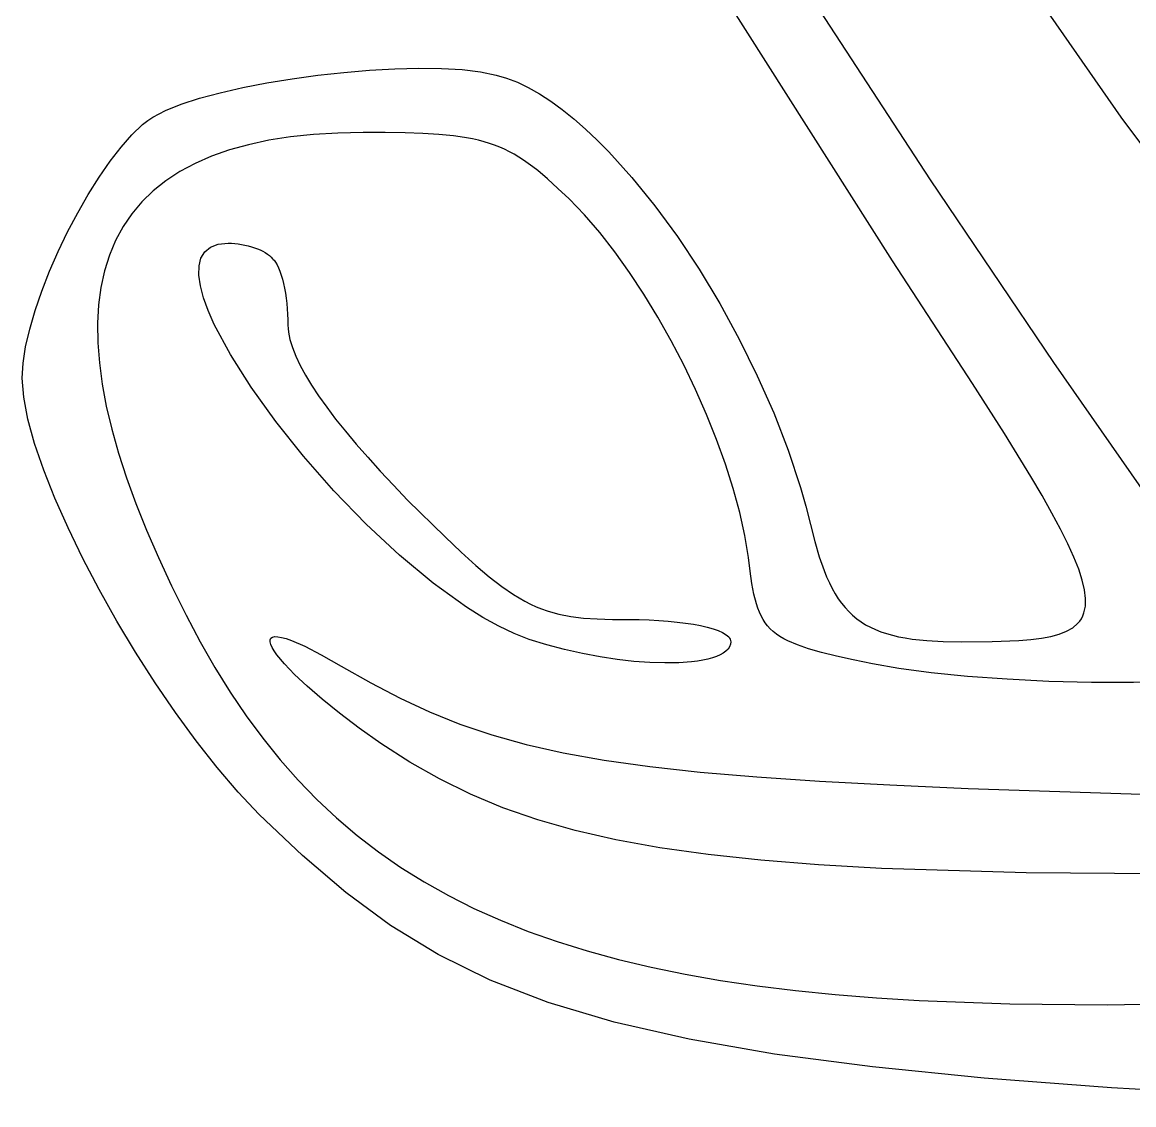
# Model space of a CAD drawing. Extents: x 0.98 to 7.44, y -5.29 to -1.05.
# Drawn here: x 6.3903 to 6.46, y -2.0941 to -2.0261 of the extents above; entities that cross this region are included whole.
import ezdxf

# ---------------------------------------------------------------- set-up
doc = ezdxf.new("R2010")
doc.units = 0
doc.header["$MEASUREMENT"] = 0
doc.layers.add('BLACK', color=7, linetype='CONTINUOUS')

msp = doc.modelspace()

# ---------------------------------------------------------------- linework, layer by layer
at = {"layer": 'BLACK', "linetype": 'CONTINUOUS'}
for p, q in [((6.44489, -2.041107), (6.431954, -2.020711)), ((6.459248, -2.032079), (6.452059, -2.021787)), ((6.439988, -2.02487), (6.44726, -2.036008)), ((6.407232, -2.029679), (6.408848, -2.029458)), ((6.408848, -2.029458), (6.410478, -2.029277)), ((6.410478, -2.029277), (6.412094, -2.02914)), ((6.412094, -2.02914), (6.413671, -2.029051)), ((6.413671, -2.029051), (6.415181, -2.029013)), ((6.415181, -2.029013), (6.416598, -2.029029)), ((6.416598, -2.029029), (6.417896, -2.029104)), ((6.417896, -2.029104), (6.419049, -2.029239)), ((6.419049, -2.029239), (6.420029, -2.02944)), ((6.420029, -2.02944), (6.420688, -2.029633)), ((6.402724, -2.030553), (6.404143, -2.030231)), ((6.404143, -2.030231), (6.405654, -2.029938)), ((6.405654, -2.029938), (6.407232, -2.029679)), ((6.420688, -2.029633), (6.421363, -2.029897)), ((6.421363, -2.029897), (6.422051, -2.03023)), ((6.422051, -2.03023), (6.422751, -2.030629)), ((6.400269, -2.031276), (6.401424, -2.030903)), ((6.401424, -2.030903), (6.402724, -2.030553)), ((6.422751, -2.030629), (6.42346, -2.031091)), ((6.398501, -2.032079), (6.399286, -2.03167)), ((6.399286, -2.03167), (6.400269, -2.031276)), ((6.42346, -2.031091), (6.424178, -2.031614)), ((6.424178, -2.031614), (6.424902, -2.032194)), ((6.39786, -2.032555), (6.398184, -2.032296)), ((6.398184, -2.032296), (6.398501, -2.032079)), ((6.424902, -2.032194), (6.42563, -2.03283)), ((6.466534, -2.041903), (6.459248, -2.032079)), ((6.397192, -2.033188), (6.39786, -2.032555)), ((6.411696, -2.033051), (6.410095, -2.033082)), ((6.41308, -2.033057), (6.411696, -2.033051)), ((6.414324, -2.033077), (6.41308, -2.033057)), ((6.42563, -2.03283), (6.426361, -2.033518)), ((6.396507, -2.033961), (6.397192, -2.033188)), ((6.405778, -2.033538), (6.4045, -2.033811)), ((6.407136, -2.033325), (6.405778, -2.033538)), ((6.408576, -2.033173), (6.407136, -2.033325)), ((6.410095, -2.033082), (6.408576, -2.033173)), ((6.415443, -2.033115), (6.414324, -2.033077)), ((6.416448, -2.033175), (6.415443, -2.033115)), ((6.417355, -2.033262), (6.416448, -2.033175)), ((6.417775, -2.033318), (6.417355, -2.033262)), ((6.418175, -2.033381), (6.417775, -2.033318)), ((6.418557, -2.033453), (6.418175, -2.033381)), ((6.418923, -2.033535), (6.418557, -2.033453)), ((6.419274, -2.033626), (6.418923, -2.033535)), ((6.419612, -2.033728), (6.419274, -2.033626)), ((6.419939, -2.033841), (6.419612, -2.033728)), ((6.426361, -2.033518), (6.427093, -2.034256)), ((6.395814, -2.034855), (6.396507, -2.033961)), ((6.403303, -2.034144), (6.402187, -2.034537)), ((6.4045, -2.033811), (6.403303, -2.034144)), ((6.420256, -2.033966), (6.419939, -2.033841)), ((6.420565, -2.034103), (6.420256, -2.033966)), ((6.420867, -2.034252), (6.420565, -2.034103)), ((6.421165, -2.034414), (6.420867, -2.034252)), ((6.42146, -2.03459), (6.421165, -2.034414)), ((6.427093, -2.034256), (6.428552, -2.035871)), ((6.395124, -2.035852), (6.395814, -2.034855)), ((6.401151, -2.034989), (6.400196, -2.035502)), ((6.402187, -2.034537), (6.401151, -2.034989)), ((6.421753, -2.03478), (6.42146, -2.03459)), ((6.422047, -2.034985), (6.421753, -2.03478)), ((6.422343, -2.035205), (6.422047, -2.034985)), ((6.394444, -2.036935), (6.395124, -2.035852)), ((6.400196, -2.035502), (6.399322, -2.036073)), ((6.422643, -2.035441), (6.422343, -2.035205)), ((6.42326, -2.035962), (6.422643, -2.035441)), ((6.399322, -2.036073), (6.398529, -2.036704)), ((6.423912, -2.036553), (6.42326, -2.035962)), ((6.424612, -2.037218), (6.423912, -2.036553)), ((6.428552, -2.035871), (6.429993, -2.037652)), ((6.44726, -2.036008), (6.455002, -2.047479)), ((6.393784, -2.038085), (6.394444, -2.036935)), ((6.398529, -2.036704), (6.397816, -2.037395)), ((6.425575, -2.038215), (6.424612, -2.037218)), ((6.397816, -2.037395), (6.397185, -2.038144)), ((6.429993, -2.037652), (6.4314, -2.039579)), ((6.393154, -2.039284), (6.393784, -2.038085)), ((6.397185, -2.038144), (6.396634, -2.038951)), ((6.426531, -2.039324), (6.425575, -2.038215)), ((6.392563, -2.040514), (6.393154, -2.039284)), ((6.396634, -2.038951), (6.396164, -2.039818)), ((6.427475, -2.040532), (6.426531, -2.039324)), ((6.396164, -2.039818), (6.395775, -2.040742)), ((6.402602, -2.040058), (6.403223, -2.039996)), ((6.403223, -2.039996), (6.403433, -2.040001)), ((6.403433, -2.040001), (6.403645, -2.040015)), ((6.403645, -2.040015), (6.403857, -2.040038)), ((6.403857, -2.040038), (6.404068, -2.04007)), ((6.4314, -2.039579), (6.432761, -2.04163)), ((6.392021, -2.041757), (6.392563, -2.040514)), ((6.395775, -2.040742), (6.395468, -2.041725)), ((6.401517, -2.040927), (6.401754, -2.040531)), ((6.401754, -2.040531), (6.402114, -2.040238)), ((6.402114, -2.040238), (6.402602, -2.040058)), ((6.404068, -2.04007), (6.404276, -2.040109)), ((6.404276, -2.040109), (6.404481, -2.040157)), ((6.404481, -2.040157), (6.40468, -2.040212)), ((6.40468, -2.040212), (6.404873, -2.040274)), ((6.404873, -2.040274), (6.405057, -2.040342)), ((6.405057, -2.040342), (6.405232, -2.040416)), ((6.405232, -2.040416), (6.405396, -2.040496)), ((6.405396, -2.040496), (6.405548, -2.040582)), ((6.405548, -2.040582), (6.405685, -2.040672)), ((6.405685, -2.040672), (6.405808, -2.040767)), ((6.428401, -2.041827), (6.427475, -2.040532)), ((6.401388, -2.042004), (6.401397, -2.041421)), ((6.401397, -2.041421), (6.401517, -2.040927)), ((6.405808, -2.040767), (6.405914, -2.040866)), ((6.405914, -2.040866), (6.406001, -2.040968)), ((6.406001, -2.040968), (6.406053, -2.041011)), ((6.406053, -2.041011), (6.406104, -2.041064)), ((6.406104, -2.041064), (6.406154, -2.041124)), ((6.406154, -2.041124), (6.406202, -2.041193)), ((6.406202, -2.041193), (6.406297, -2.041353)), ((6.406297, -2.041353), (6.406387, -2.041541)), ((6.449917, -2.048793), (6.44489, -2.041107)), ((6.391536, -2.042994), (6.392021, -2.041757)), ((6.395468, -2.041725), (6.395241, -2.042766)), ((6.401485, -2.04267), (6.401388, -2.042004)), ((6.406387, -2.041541), (6.406473, -2.041755)), ((6.406473, -2.041755), (6.406553, -2.041993)), ((6.406553, -2.041993), (6.406627, -2.042253)), ((6.429303, -2.043197), (6.428401, -2.041827)), ((6.432761, -2.04163), (6.43406, -2.043782)), ((6.395241, -2.042766), (6.395095, -2.043865)), ((6.401683, -2.043412), (6.401485, -2.04267)), ((6.406627, -2.042253), (6.406696, -2.04253)), ((6.406696, -2.04253), (6.406757, -2.042825)), ((6.406757, -2.042825), (6.406812, -2.043133)), ((6.391118, -2.044208), (6.391536, -2.042994)), ((6.401975, -2.044221), (6.401683, -2.043412)), ((6.406812, -2.043133), (6.40686, -2.043452)), ((6.40686, -2.043452), (6.4069, -2.043781)), ((6.430174, -2.04463), (6.429303, -2.043197)), ((6.390777, -2.045381), (6.391118, -2.044208)), ((6.395095, -2.043865), (6.39503, -2.045021)), ((6.402356, -2.045091), (6.401975, -2.044221)), ((6.4069, -2.043781), (6.406931, -2.044115)), ((6.406931, -2.044115), (6.406954, -2.044454)), ((6.43406, -2.043782), (6.435283, -2.046015)), ((6.406954, -2.044454), (6.406969, -2.044795)), ((6.406969, -2.044795), (6.406973, -2.045135)), ((6.431008, -2.046113), (6.430174, -2.04463)), ((6.390522, -2.046493), (6.390777, -2.045381)), ((6.39503, -2.045021), (6.395047, -2.046235)), ((6.403365, -2.046983), (6.402356, -2.045091)), ((6.406973, -2.045135), (6.406981, -2.045347)), ((6.406981, -2.045347), (6.407004, -2.045569)), ((6.407004, -2.045569), (6.407043, -2.0458)), ((6.395047, -2.046235), (6.395144, -2.047506)), ((6.407043, -2.0458), (6.407096, -2.046039)), ((6.407096, -2.046039), (6.407249, -2.046544)), ((6.4318, -2.047635), (6.431008, -2.046113)), ((6.435283, -2.046015), (6.436416, -2.048307)), ((6.390362, -2.047529), (6.390522, -2.046493)), ((6.404664, -2.049031), (6.403365, -2.046983)), ((6.407249, -2.046544), (6.407462, -2.047083)), ((6.390307, -2.048468), (6.390362, -2.047529)), ((6.395144, -2.047506), (6.395323, -2.048834)), ((6.407462, -2.047083), (6.407734, -2.047657)), ((6.407734, -2.047657), (6.408065, -2.048265)), ((6.432543, -2.049182), (6.4318, -2.047635)), ((6.455002, -2.047479), (6.463223, -2.059301)), ((6.408065, -2.048265), (6.408454, -2.048905)), ((6.436416, -2.048307), (6.437443, -2.050637)), ((6.390397, -2.04966), (6.390307, -2.048468)), ((6.395323, -2.048834), (6.395582, -2.050219)), ((6.406209, -2.051176), (6.404664, -2.049031)), ((6.408454, -2.048905), (6.4089, -2.049579)), ((6.451913, -2.051924), (6.449917, -2.048793)), ((6.39066, -2.051034), (6.390397, -2.04966)), ((6.4089, -2.049579), (6.409404, -2.050285)), ((6.43323, -2.050743), (6.432543, -2.049182)), ((6.395582, -2.050219), (6.395923, -2.051661)), ((6.409404, -2.050285), (6.409964, -2.051024)), ((6.391083, -2.052564), (6.39066, -2.051034)), ((6.407957, -2.053361), (6.406209, -2.051176)), ((6.409964, -2.051024), (6.41058, -2.051794)), ((6.433857, -2.052306), (6.43323, -2.050743)), ((6.437443, -2.050637), (6.438351, -2.052982)), ((6.395923, -2.051661), (6.396345, -2.05316)), ((6.41058, -2.051794), (6.411251, -2.052596)), ((6.391652, -2.054228), (6.391083, -2.052564)), ((6.411251, -2.052596), (6.411976, -2.053428)), ((6.434417, -2.053859), (6.433857, -2.052306)), ((6.453571, -2.054625), (6.451913, -2.051924)), ((6.396345, -2.05316), (6.396849, -2.054715)), ((6.438351, -2.052982), (6.439125, -2.055322)), ((6.409861, -2.055526), (6.407957, -2.053361)), ((6.411976, -2.053428), (6.412755, -2.054291)), ((6.434903, -2.055388), (6.434417, -2.053859)), ((6.392355, -2.056), (6.391652, -2.054228)), ((6.412755, -2.054291), (6.413588, -2.055184)), ((6.454275, -2.055823), (6.453571, -2.054625)), ((6.396849, -2.054715), (6.397433, -2.056326)), ((6.413588, -2.055184), (6.414473, -2.056107)), ((6.439125, -2.055322), (6.439458, -2.056483)), ((6.393178, -2.057858), (6.392355, -2.056)), ((6.411879, -2.057614), (6.409861, -2.055526)), ((6.43531, -2.056883), (6.434903, -2.055388)), ((6.454896, -2.056925), (6.454275, -2.055823)), ((6.397433, -2.056326), (6.398099, -2.057993)), ((6.414473, -2.056107), (6.416825, -2.058423)), ((6.439458, -2.056483), (6.439751, -2.057635)), ((6.435632, -2.05833), (6.43531, -2.056883)), ((6.455437, -2.057936), (6.454896, -2.056925)), ((6.394108, -2.059776), (6.393178, -2.057858)), ((6.398099, -2.057993), (6.398846, -2.059716)), ((6.413966, -2.059566), (6.411879, -2.057614)), ((6.439751, -2.057635), (6.440017, -2.058702)), ((6.455896, -2.058858), (6.455437, -2.057936)), ((6.416825, -2.058423), (6.417834, -2.059378)), ((6.435862, -2.059718), (6.435632, -2.05833)), ((6.440017, -2.058702), (6.440299, -2.059666)), ((6.456275, -2.059697), (6.455896, -2.058858)), ((6.416076, -2.061325), (6.413966, -2.059566)), ((6.417834, -2.059378), (6.418753, -2.060208)), ((6.395133, -2.061732), (6.394108, -2.059776)), ((6.398846, -2.059716), (6.399675, -2.061495)), ((6.418753, -2.060208), (6.419597, -2.060924)), ((6.435966, -2.060579), (6.435862, -2.059718)), ((6.440299, -2.059666), (6.440603, -2.060532)), ((6.456575, -2.060456), (6.456275, -2.059697)), ((6.419597, -2.060924), (6.420382, -2.061532)), ((6.436077, -2.061343), (6.435966, -2.060579)), ((6.440603, -2.060532), (6.440765, -2.060929)), ((6.440765, -2.060929), (6.440934, -2.061304)), ((6.456796, -2.061138), (6.456575, -2.060456)), ((6.399675, -2.061495), (6.400584, -2.063329)), ((6.418167, -2.062832), (6.416076, -2.061325)), ((6.420382, -2.061532), (6.421122, -2.062041)), ((6.436203, -2.062019), (6.436077, -2.061343)), ((6.440934, -2.061304), (6.441111, -2.061657)), ((6.441111, -2.061657), (6.441298, -2.061988)), ((6.456939, -2.061749), (6.456796, -2.061138)), ((6.396239, -2.063701), (6.395133, -2.061732)), ((6.421122, -2.062041), (6.421834, -2.062461)), ((6.436355, -2.062615), (6.436203, -2.062019)), ((6.441298, -2.061988), (6.441495, -2.062299)), ((6.441495, -2.062299), (6.441702, -2.062588)), ((6.457004, -2.062292), (6.456939, -2.061749)), ((6.456993, -2.062771), (6.457004, -2.062292)), ((6.419192, -2.063472), (6.418167, -2.062832)), ((6.421834, -2.062461), (6.422185, -2.06264)), ((6.422185, -2.06264), (6.422534, -2.062799)), ((6.422534, -2.062799), (6.422883, -2.062941)), ((6.422883, -2.062941), (6.423235, -2.063065)), ((6.436443, -2.062885), (6.436355, -2.062615)), ((6.436542, -2.063139), (6.436443, -2.062885)), ((6.441702, -2.062588), (6.44192, -2.062858)), ((6.44192, -2.062858), (6.442151, -2.063109)), ((6.456906, -2.06319), (6.456993, -2.062771)), ((6.397414, -2.065658), (6.396239, -2.063701)), ((6.400584, -2.063329), (6.401473, -2.065013)), ((6.420194, -2.064028), (6.419192, -2.063472)), ((6.423235, -2.063065), (6.423592, -2.063173)), ((6.423592, -2.063173), (6.423955, -2.063266)), ((6.423955, -2.063266), (6.424708, -2.063412)), ((6.424708, -2.063412), (6.425509, -2.06351)), ((6.425509, -2.06351), (6.426375, -2.063569)), ((6.426375, -2.063569), (6.427321, -2.063599)), ((6.427321, -2.063599), (6.428362, -2.063607)), ((6.428362, -2.063607), (6.429006, -2.063613)), ((6.429006, -2.063613), (6.429634, -2.063632)), ((6.429634, -2.063632), (6.430241, -2.063664)), ((6.430241, -2.063664), (6.430825, -2.063707)), ((6.430825, -2.063707), (6.431383, -2.063761)), ((6.436651, -2.063376), (6.436542, -2.063139)), ((6.436773, -2.063597), (6.436651, -2.063376)), ((6.436908, -2.063805), (6.436773, -2.063597)), ((6.442151, -2.063109), (6.442394, -2.063341)), ((6.442394, -2.063341), (6.44265, -2.063555)), ((6.44265, -2.063555), (6.442921, -2.063751)), ((6.442921, -2.063751), (6.443207, -2.063931)), ((6.456508, -2.063864), (6.456635, -2.063715)), ((6.456635, -2.063715), (6.456744, -2.063553)), ((6.456744, -2.063553), (6.456835, -2.063378)), ((6.456835, -2.063378), (6.456906, -2.06319)), ((6.42117, -2.064492), (6.420194, -2.064028)), ((6.431383, -2.063761), (6.43191, -2.063827)), ((6.43191, -2.063827), (6.432403, -2.063903)), ((6.432403, -2.063903), (6.432859, -2.063989)), ((6.432859, -2.063989), (6.433274, -2.064085)), ((6.433274, -2.064085), (6.433645, -2.06419)), ((6.433645, -2.06419), (6.433969, -2.064304)), ((6.433969, -2.064304), (6.434241, -2.064427)), ((6.434241, -2.064427), (6.434459, -2.064558)), ((6.437058, -2.064), (6.436908, -2.063805)), ((6.437224, -2.064182), (6.437058, -2.064)), ((6.437407, -2.064353), (6.437224, -2.064182)), ((6.437609, -2.064514), (6.437407, -2.064353)), ((6.443207, -2.063931), (6.443509, -2.064094)), ((6.443509, -2.064094), (6.443827, -2.064241)), ((6.443827, -2.064241), (6.444162, -2.064374)), ((6.444162, -2.064374), (6.444515, -2.064491)), ((6.455359, -2.064525), (6.455814, -2.064346)), ((6.455814, -2.064346), (6.456198, -2.064127)), ((6.456198, -2.064127), (6.456508, -2.063864)), ((6.401473, -2.065013), (6.402396, -2.066626)), ((6.405857, -2.065008), (6.405861, -2.064877)), ((6.405898, -2.065169), (6.405857, -2.065008)), ((6.405861, -2.064877), (6.40591, -2.064778)), ((6.40591, -2.064778), (6.406005, -2.064712)), ((6.406005, -2.064712), (6.406148, -2.06468)), ((6.406148, -2.06468), (6.406338, -2.064684)), ((6.406338, -2.064684), (6.406576, -2.064724)), ((6.406576, -2.064724), (6.406864, -2.064803)), ((6.406864, -2.064803), (6.407201, -2.064921)), ((6.407201, -2.064921), (6.408027, -2.06528)), ((6.422112, -2.064857), (6.42117, -2.064492)), ((6.423215, -2.065199), (6.422112, -2.064857)), ((6.434459, -2.064558), (6.434619, -2.064697)), ((6.434619, -2.064697), (6.434676, -2.064769)), ((6.434676, -2.064769), (6.434718, -2.064843)), ((6.434718, -2.064843), (6.434743, -2.064918)), ((6.434751, -2.064996), (6.434731, -2.06516)), ((6.434743, -2.064918), (6.434751, -2.064996)), ((6.43783, -2.064666), (6.437609, -2.064514)), ((6.438071, -2.06481), (6.43783, -2.064666)), ((6.438335, -2.064947), (6.438071, -2.06481)), ((6.438932, -2.065202), (6.438335, -2.064947)), ((6.444515, -2.064491), (6.444887, -2.064595)), ((6.444887, -2.064595), (6.445278, -2.064685)), ((6.445278, -2.064685), (6.44569, -2.064763)), ((6.44569, -2.064763), (6.446122, -2.064828)), ((6.446122, -2.064828), (6.447052, -2.064924)), ((6.447052, -2.064924), (6.448075, -2.064979)), ((6.448075, -2.064979), (6.449196, -2.064996)), ((6.449196, -2.064996), (6.451146, -2.064982)), ((6.451146, -2.064982), (6.452827, -2.064921)), ((6.452827, -2.064921), (6.453565, -2.064862)), ((6.453565, -2.064862), (6.454233, -2.064779)), ((6.454233, -2.064779), (6.454832, -2.064668)), ((6.454832, -2.064668), (6.455359, -2.064525)), ((6.398644, -2.067581), (6.397414, -2.065658)), ((6.405984, -2.06536), (6.405898, -2.065169)), ((6.406113, -2.065579), (6.405984, -2.06536)), ((6.406285, -2.065825), (6.406113, -2.065579)), ((6.406754, -2.066392), (6.406285, -2.065825)), ((6.408027, -2.06528), (6.409061, -2.065811)), ((6.409061, -2.065811), (6.410307, -2.066524)), ((6.42433, -2.065495), (6.423215, -2.065199)), ((6.425445, -2.065746), (6.42433, -2.065495)), ((6.426548, -2.065953), (6.425445, -2.065746)), ((6.434085, -2.06582), (6.433856, -2.06592)), ((6.434282, -2.065709), (6.434085, -2.06582)), ((6.434447, -2.065588), (6.434282, -2.065709)), ((6.434578, -2.065456), (6.434447, -2.065588)), ((6.434673, -2.065313), (6.434578, -2.065456)), ((6.434731, -2.06516), (6.434673, -2.065313)), ((6.439632, -2.065441), (6.438932, -2.065202)), ((6.440443, -2.06567), (6.439632, -2.065441)), ((6.441375, -2.065899), (6.440443, -2.06567)), ((6.407387, -2.067051), (6.406754, -2.066392)), ((6.410307, -2.066524), (6.412176, -2.067587)), ((6.427628, -2.066114), (6.426548, -2.065953)), ((6.428675, -2.066231), (6.427628, -2.066114)), ((6.429675, -2.066304), (6.428675, -2.066231)), ((6.430619, -2.066333), (6.429675, -2.066304)), ((6.431495, -2.066317), (6.430619, -2.066333)), ((6.43229, -2.066258), (6.431495, -2.066317)), ((6.432655, -2.066212), (6.43229, -2.066258)), ((6.432995, -2.066155), (6.432655, -2.066212)), ((6.433309, -2.066088), (6.432995, -2.066155)), ((6.433597, -2.066009), (6.433309, -2.066088)), ((6.433856, -2.06592), (6.433597, -2.066009)), ((6.442437, -2.066134), (6.441375, -2.065899)), ((6.44364, -2.066385), (6.442437, -2.066134)), ((6.4453, -2.066683), (6.44364, -2.066385)), ((6.402396, -2.066626), (6.403356, -2.068171)), ((6.408178, -2.067793), (6.407387, -2.067051)), ((6.447314, -2.066949), (6.4453, -2.066683)), ((6.449604, -2.067176), (6.447314, -2.066949)), ((6.452095, -2.067357), (6.449604, -2.067176)), ((6.399916, -2.069445), (6.398644, -2.067581)), ((6.409121, -2.068607), (6.408178, -2.067793)), ((6.412176, -2.067587), (6.414012, -2.068544)), ((6.454709, -2.067486), (6.452095, -2.067357)), ((6.457371, -2.067557), (6.454709, -2.067486)), ((6.460003, -2.067562), (6.457371, -2.067557)), ((6.462529, -2.067496), (6.460003, -2.067562)), ((6.403356, -2.068171), (6.404355, -2.069649)), ((6.41021, -2.069484), (6.409121, -2.068607)), ((6.414012, -2.068544), (6.415859, -2.069401)), ((6.401218, -2.071225), (6.399916, -2.069445)), ((6.404355, -2.069649), (6.405395, -2.07106)), ((6.41144, -2.070413), (6.41021, -2.069484)), ((6.415859, -2.069401), (6.417761, -2.070165)), ((6.412807, -2.071385), (6.41144, -2.070413)), ((6.417761, -2.070165), (6.419764, -2.070842)), ((6.402535, -2.072899), (6.401218, -2.071225)), ((6.405395, -2.07106), (6.40648, -2.072405)), ((6.414618, -2.072552), (6.412807, -2.071385)), ((6.419764, -2.070842), (6.421911, -2.071441)), ((6.421911, -2.071441), (6.424247, -2.071966)), ((6.424247, -2.071966), (6.426817, -2.072426)), ((6.40648, -2.072405), (6.407611, -2.073685)), ((6.416479, -2.073611), (6.414618, -2.072552)), ((6.426817, -2.072426), (6.429666, -2.072828)), ((6.403857, -2.074441), (6.402535, -2.072899)), ((6.429666, -2.072828), (6.432837, -2.073178)), ((6.432837, -2.073178), (6.436376, -2.073483)), ((6.436376, -2.073483), (6.440326, -2.07375)), ((6.407611, -2.073685), (6.408792, -2.074902)), ((6.418417, -2.074565), (6.416479, -2.073611)), ((6.440326, -2.07375), (6.444734, -2.073986)), ((6.444734, -2.073986), (6.449642, -2.074199)), ((6.449642, -2.074199), (6.46114, -2.074579)), ((6.405168, -2.075829), (6.403857, -2.074441)), ((6.408792, -2.074902), (6.410024, -2.076057)), ((6.420463, -2.075419), (6.418417, -2.074565)), ((6.422646, -2.076178), (6.420463, -2.075419)), ((6.407891, -2.07842), (6.405168, -2.075829)), ((6.410024, -2.076057), (6.411311, -2.07715)), ((6.424994, -2.076846), (6.422646, -2.076178)), ((6.427538, -2.077429), (6.424994, -2.076846)), ((6.411311, -2.07715), (6.412654, -2.078183)), ((6.430307, -2.07793), (6.427538, -2.077429)), ((6.412654, -2.078183), (6.414056, -2.079157)), ((6.433329, -2.078355), (6.430307, -2.07793)), ((6.436635, -2.078708), (6.433329, -2.078355)), ((6.410604, -2.080737), (6.407891, -2.07842)), ((6.440253, -2.078993), (6.436635, -2.078708)), ((6.444213, -2.079217), (6.440253, -2.078993)), ((6.414056, -2.079157), (6.41552, -2.080072)), ((6.453275, -2.079495), (6.444213, -2.079217)), ((6.464057, -2.079579), (6.453275, -2.079495)), ((6.41552, -2.080072), (6.417048, -2.08093)), ((6.413404, -2.082799), (6.410604, -2.080737)), ((6.417048, -2.08093), (6.418643, -2.081732)), ((6.418643, -2.081732), (6.420307, -2.082478)), ((6.420307, -2.082478), (6.422042, -2.083171)), ((6.41639, -2.084625), (6.413404, -2.082799)), ((6.422042, -2.083171), (6.423852, -2.08381)), ((6.423852, -2.08381), (6.425738, -2.084398)), ((6.419657, -2.086233), (6.41639, -2.084625)), ((6.425738, -2.084398), (6.427703, -2.084934)), ((6.427703, -2.084934), (6.42975, -2.085421)), ((6.42975, -2.085421), (6.431881, -2.085858)), ((6.431881, -2.085858), (6.434098, -2.086248)), ((6.423305, -2.087643), (6.419657, -2.086233)), ((6.434098, -2.086248), (6.436405, -2.086591)), ((6.436405, -2.086591), (6.438803, -2.086888)), ((6.438803, -2.086888), (6.441295, -2.08714)), ((6.441295, -2.08714), (6.443884, -2.087349)), ((6.443884, -2.087349), (6.446571, -2.087515)), ((6.42743, -2.088874), (6.423305, -2.087643)), ((6.446571, -2.087515), (6.452254, -2.087723)), ((6.452254, -2.087723), (6.458362, -2.087774)), ((6.458362, -2.087774), (6.46749, -2.087635)), ((6.43213, -2.089944), (6.42743, -2.088874)), ((6.437501, -2.090872), (6.43213, -2.089944)), ((6.443643, -2.091678), (6.437501, -2.090872)), ((6.450652, -2.09238), (6.443643, -2.091678)), ((6.458625, -2.092997), (6.450652, -2.09238)), ((6.477855, -2.094053), (6.458625, -2.092997))]:
    msp.add_line(p, q, dxfattribs=at)

doc.saveas('drawing.dxf')
